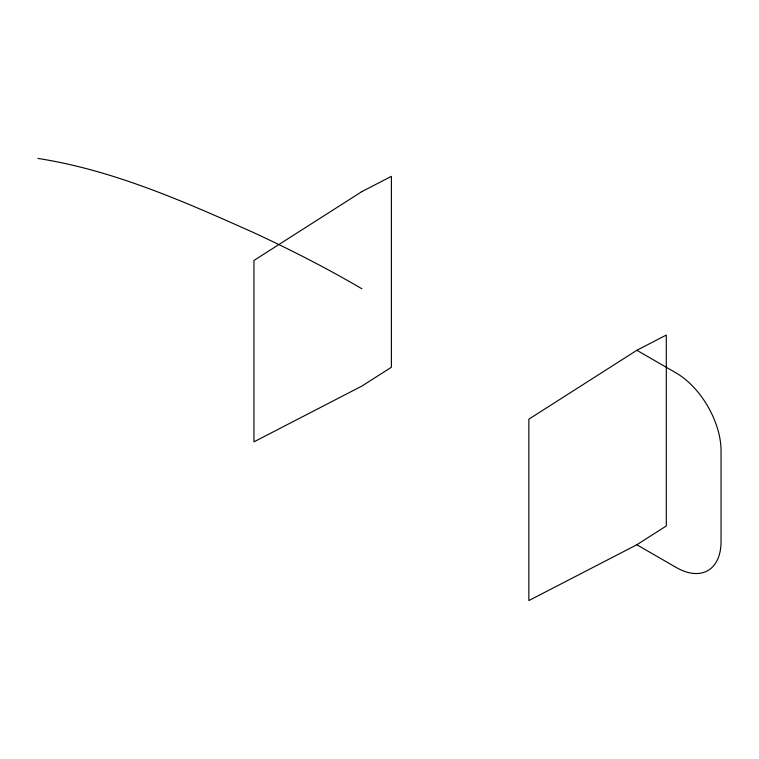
<?xml version="1.0" encoding="UTF-8"?>
<svg xmlns="http://www.w3.org/2000/svg" width="759" height="759" viewBox="0 0 759 759"><rect width="100%" height="100%" fill="white"/><g stroke="black" fill="none" stroke-linecap="round" stroke-linejoin="round"><path stroke-width="1.14" d="M636.848 350.288L528.852 419.177L528.852 600.568L636.848 544.753L666.298 525.959L666.298 335.07L636.848 350.288L676.117 372.963A63.547 36.688 60 0 1 721.05 450.789L721.05 541.48A63.547 36.688 60 0 1 676.117 567.419L636.848 544.753M37.95 158.432C113.433 170.206 184.048 201.543 253.335 232.472C290.346 249.635 326.759 268.136 361.939 288.809M361.939 191.572L253.942 260.46L253.942 441.852L361.939 386.037L391.397 367.252L391.397 176.354L361.939 191.572"/></g></svg>
